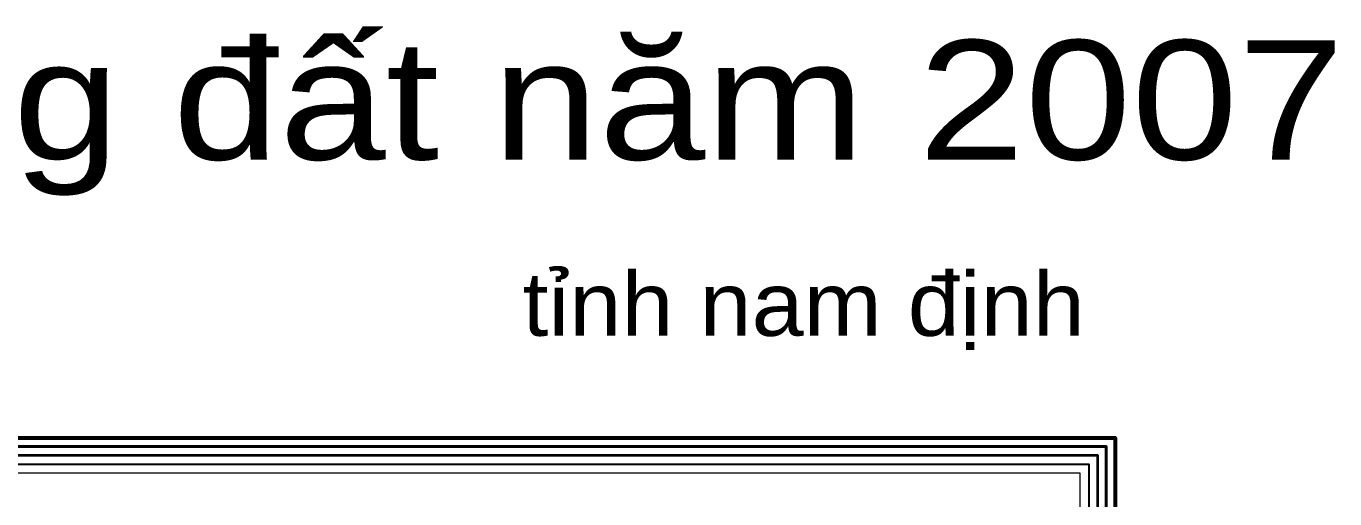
# Model space of a CAD drawing. Header units: metres. Extents: x 506356 to 510920, y 2246675 to 2251661.
# Drawn here: x 509276 to 510920, y 2251067 to 2251661 of the extents above; entities that cross this region are included whole.
import ezdxf
from ezdxf.enums import TextEntityAlignment as Align

# ---------------------------------------------------------------- set-up
doc = ezdxf.new("R2010")
doc.units = ezdxf.units.M
doc.header["$LTSCALE"] = 4
doc.layers.add('63', color=7, linetype='Continuous', lineweight=13)

msp = doc.modelspace()

# ---------------------------------------------------------------- linework, layer by layer
at = {"layer": '63', "lineweight": 53}
msp.add_lwpolyline([(506356, 2246856), (506356, 2251144), (510644, 2251144), (510644, 2246856)], close=True, dxfattribs=at)
at = {"layer": '63', "lineweight": 40}
msp.add_lwpolyline([(506367, 2246867), (506367, 2251133), (510633, 2251133), (510633, 2246867)], close=True, dxfattribs=at)
at = {"layer": '63', "lineweight": 35}
msp.add_lwpolyline([(506378, 2246878), (506378, 2251122), (510622, 2251122), (510622, 2246878)], close=True, dxfattribs=at)
at = {"layer": '63', "lineweight": 25}
msp.add_lwpolyline([(506389, 2246889), (506389, 2251111), (510611, 2251111), (510611, 2246889)], close=True, dxfattribs=at)
at = {"layer": '63'}
msp.add_lwpolyline([(506400, 2246900), (506400, 2251100), (510600, 2251100), (510600, 2246900)], close=True, dxfattribs=at)

# ---------------------------------------------------------------- texts
for s, height, width, p in [('bản đồ hiện trạng sử dụng đất năm 2007', 150, 1.2, (508750.59, 2251493.31)), ('tỉnh nam định', 80, 1.1, (510252.78, 2251272.04)), ('tỉnh nam định', 80, 1.1, (510252.78, 2251272.04))]:
    msp.add_text(s, height=height, dxfattribs=dict(at, width=width)).set_placement(p, align=Align.CENTER)

doc.saveas('drawing.dxf')
